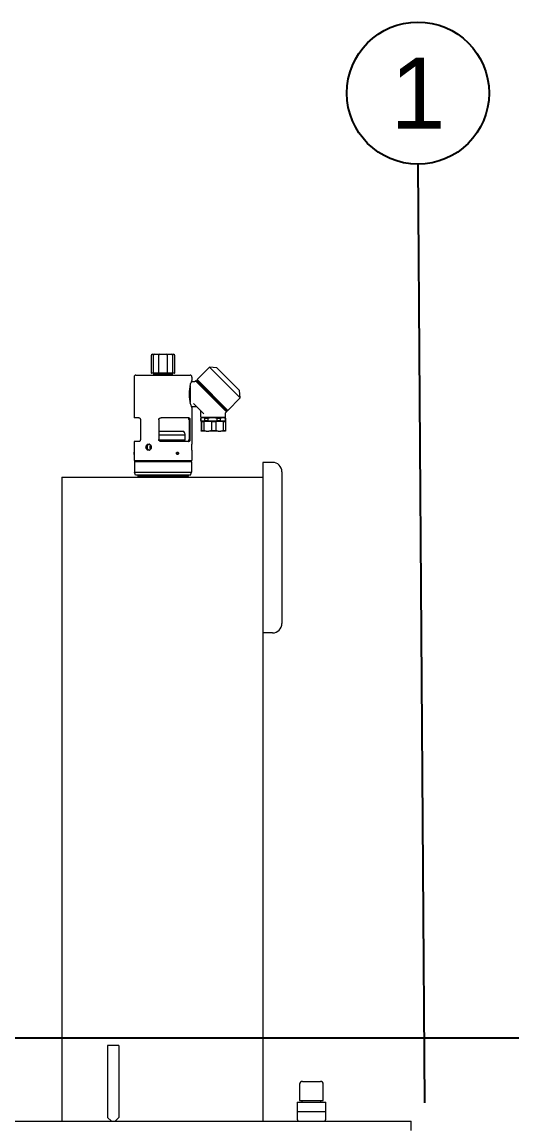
# Model space of a CAD drawing. Header units: millimetres. Extents: x 51507 to 66627, y -17810 to -7118.
# Drawn here: x 53747 to 54264, y -9233 to -8068 of the extents above; entities that cross this region are included whole.
import ezdxf
from ezdxf.enums import TextEntityAlignment as Align

# ---------------------------------------------------------------- set-up
doc = ezdxf.new("R2010")
doc.units = ezdxf.units.MM
doc.header["$LTSCALE"] = 10
doc.layers.get('Defpoints').update_dxf_attribs({"lineweight": 25})
doc.layers.add('2', color=3, linetype='Continuous', lineweight=25)
doc.layers.add('粗实线', color=4, linetype='Continuous', lineweight=18)
doc.styles.get("Standard").update_dxf_attribs({"font": ''})
doc.styles.get('Standard').set_extended_font_data('arial')

msp = doc.modelspace()

# ---------------------------------------------------------------- linework, layer by layer
at = {"layer": '2'}
msp.add_line((54164.703, -8217.888), (54171.622, -9208.898), dxfattribs=at)
msp.add_circle((54164.703, -8142.888), 75, dxfattribs=at)
at = {"layer": 'Defpoints'}
msp.add_line((51507.409, -9140.11), (66627.409, -9140.11), dxfattribs=at)
at = {"layer": '粗实线'}
for p, q in [((53883.362, -8420.112), (53883.362, -8438.112)), ((53884.862, -8418.612), (53886.503, -8418.612)), ((53885.463, -8420.112), (53885.463, -8438.112)), ((53886.503, -8418.612), (53886.963, -8418.612)), ((53886.963, -8418.612), (53887.855, -8418.612)), ((53887.855, -8418.612), (53889.248, -8418.612)), ((53889.248, -8418.612), (53891.42, -8418.612)), ((53890.963, -8420.112), (53890.963, -8438.112)), ((53891.42, -8418.612), (53892.463, -8418.612)), ((53892.463, -8418.612), (53894.237, -8418.612)), ((53894.237, -8418.612), (53894.519, -8418.612)), ((53894.519, -8418.612), (53897.204, -8418.612)), ((53897.204, -8418.612), (53897.487, -8418.612)), ((53897.487, -8418.612), (53899.261, -8418.612)), ((53899.261, -8418.612), (53900.304, -8418.612)), ((53900.304, -8418.612), (53902.476, -8418.612)), ((53900.761, -8438.112), (53900.761, -8420.112)), ((53902.476, -8418.612), (53903.868, -8418.612)), ((53903.868, -8418.612), (53904.761, -8418.612)), ((53904.761, -8418.612), (53905.221, -8418.612)), ((53905.221, -8418.612), (53906.862, -8418.612)), ((53906.261, -8438.112), (53906.261, -8420.112)), ((53908.362, -8438.112), (53908.362, -8420.112)), ((53944.791, -8432.156), (53931.709, -8445.237)), ((53952.569, -8432.863), (53944.791, -8432.156)), ((53944.791, -8432.156), (53944.881, -8432.246)), ((53944.881, -8432.246), (53977.318, -8464.683)), ((53952.569, -8432.863), (53952.636, -8432.93)), ((53952.636, -8432.93), (53976.61, -8456.904)), ((53865.362, -8442.612), (53865.362, -8485.612)), ((53867.362, -8440.612), (53924.362, -8440.612)), ((53884.697, -8438.612), (53883.862, -8438.612)), ((53885.517, -8438.612), (53884.697, -8438.612)), ((53885.963, -8438.612), (53885.517, -8438.612)), ((53886.062, -8439.112), (53885.862, -8439.312)), ((53885.862, -8439.312), (53885.862, -8440.412)), ((53905.824, -8439.312), (53885.862, -8439.312)), ((53885.862, -8440.412), (53886.062, -8440.612)), ((53885.862, -8440.412), (53905.824, -8440.412)), ((53887.409, -8438.612), (53885.963, -8438.612)), ((53886.062, -8439.112), (53905.625, -8439.112)), ((53886.862, -8438.612), (53886.862, -8439.112)), ((53887.855, -8438.612), (53887.409, -8438.612)), ((53888.552, -8438.612), (53887.855, -8438.612)), ((53890.952, -8438.612), (53888.552, -8438.612)), ((53891.463, -8438.612), (53890.952, -8438.612)), ((53893.35, -8438.612), (53891.463, -8438.612)), ((53894.237, -8438.612), (53893.35, -8438.612)), ((53894.378, -8438.612), (53894.237, -8438.612)), ((53897.345, -8438.612), (53894.378, -8438.612)), ((53897.487, -8438.612), (53897.345, -8438.612)), ((53898.374, -8438.612), (53897.487, -8438.612)), ((53900.261, -8438.612), (53898.374, -8438.612)), ((53900.771, -8438.612), (53900.261, -8438.612)), ((53903.172, -8438.612), (53900.771, -8438.612)), ((53903.868, -8438.612), (53903.172, -8438.612)), ((53904.314, -8438.612), (53903.868, -8438.612)), ((53905.761, -8438.612), (53904.314, -8438.612)), ((53904.862, -8439.112), (53904.862, -8438.612)), ((53905.625, -8439.112), (53905.662, -8439.112)), ((53905.862, -8439.312), (53905.662, -8439.112)), ((53905.662, -8440.612), (53905.862, -8440.412)), ((53906.206, -8438.612), (53905.761, -8438.612)), ((53905.862, -8439.312), (53905.824, -8439.312)), ((53905.824, -8440.412), (53905.862, -8440.412)), ((53905.862, -8440.412), (53905.862, -8439.312)), ((53907.027, -8438.612), (53906.206, -8438.612)), ((53907.862, -8438.612), (53907.027, -8438.612)), ((53928.92, -8447.612), (53925.925, -8447.612)), ((53926.362, -8442.612), (53926.362, -8446.362)), ((53929.628, -8447.319), (53930.295, -8446.651)), ((53962.822, -8479.178), (53930.295, -8446.651)), ((53931.002, -8446.651), (53930.295, -8446.651)), ((53931.002, -8446.651), (53962.822, -8478.471)), ((53931.709, -8445.237), (53931.709, -8445.944)), ((53931.709, -8445.237), (53931.8, -8445.328)), ((53931.798, -8446.033), (53931.709, -8445.944)), ((53963.529, -8477.764), (53931.798, -8446.033)), ((53931.8, -8445.328), (53964.236, -8477.764)), ((53933.123, -8447.358), (53932.416, -8448.066)), ((53923.86, -8457.248), (53923.865, -8457.139)), ((53923.862, -8464.472), (53923.862, -8456.751)), ((53924.362, -8451.693), (53924.362, -8460.612)), ((53977.318, -8464.683), (53976.61, -8456.904)), ((53923.866, -8464.08), (53923.86, -8463.975)), ((53924.362, -8460.612), (53924.362, -8469.53)), ((53939.044, -8481.563), (53927.91, -8470.429)), ((53964.236, -8477.764), (53977.318, -8464.683)), ((53925.925, -8473.612), (53930.678, -8473.612)), ((53926.362, -8474.862), (53926.362, -8513.362)), ((53935.862, -8485.112), (53935.862, -8478.795)), ((53962.115, -8476.35), (53961.408, -8477.057)), ((53961.862, -8485.112), (53961.862, -8480.553)), ((53962.155, -8479.846), (53962.822, -8479.178)), ((53962.822, -8478.471), (53962.822, -8479.178)), ((53963.529, -8477.764), (53964.236, -8477.764)), ((53870.539, -8485.612), (53865.362, -8485.612)), ((53872.003, -8487.612), (53872.003, -8508.612)), ((53891.337, -8487.612), (53891.337, -8508.612)), ((53923.246, -8485.612), (53893.801, -8485.612)), ((53923.271, -8487.612), (53923.271, -8508.612)), ((53924.246, -8487.612), (53924.246, -8508.612)), ((53936.212, -8485.712), (53935.712, -8486.212)), ((53935.712, -8486.212), (53935.712, -8488.512)), ((53935.773, -8486.212), (53935.712, -8486.212)), ((53935.712, -8488.512), (53936.212, -8489.012)), ((53935.712, -8488.512), (53935.773, -8488.512)), ((53935.773, -8488.512), (53935.773, -8486.212)), ((53935.862, -8485.112), (53961.862, -8485.112)), ((53936.362, -8485.612), (53935.862, -8485.112)), ((53936.03, -8489.812), (53936.03, -8498.912)), ((53936.119, -8489.112), (53936.215, -8489.112)), ((53936.212, -8485.712), (53936.507, -8485.712)), ((53936.507, -8489.012), (53936.212, -8489.012)), ((53936.215, -8489.112), (53941.439, -8489.112)), ((53938.813, -8489.812), (53936.305, -8489.812)), ((53936.305, -8489.812), (53936.305, -8498.912)), ((53961.362, -8485.612), (53936.362, -8485.612)), ((53939.357, -8485.712), (53936.507, -8485.712)), ((53939.357, -8489.012), (53936.507, -8489.012)), ((53937.162, -8489.012), (53937.162, -8489.112)), ((53938.813, -8489.812), (53938.813, -8498.912)), ((53938.862, -8485.612), (53938.862, -8485.712)), ((53939.357, -8485.712), (53945.036, -8485.712)), ((53945.036, -8489.012), (53939.357, -8489.012)), ((53943.413, -8486.212), (53940.091, -8486.212)), ((53940.091, -8488.512), (53940.091, -8486.212)), ((53940.091, -8488.512), (53943.413, -8488.512)), ((53941.439, -8489.112), (53944.251, -8489.112)), ((53943.413, -8488.512), (53943.413, -8486.212)), ((53944.251, -8489.112), (53954.181, -8489.112)), ((53951.338, -8485.712), (53945.036, -8485.712)), ((53951.338, -8489.012), (53945.036, -8489.012)), ((53951.645, -8489.812), (53946.877, -8489.812)), ((53946.877, -8489.812), (53946.877, -8498.912)), ((53951.338, -8485.712), (53957.391, -8485.712)), ((53957.391, -8489.012), (53951.338, -8489.012)), ((53951.645, -8489.812), (53951.645, -8498.912)), ((53952.961, -8488.512), (53952.961, -8486.212)), ((53956.502, -8486.212), (53952.961, -8486.212)), ((53952.961, -8488.512), (53956.502, -8488.512)), ((53954.181, -8489.112), (53956.898, -8489.112)), ((53956.502, -8488.512), (53956.502, -8486.212)), ((53956.898, -8489.112), (53961.604, -8489.112)), ((53960.843, -8485.712), (53957.391, -8485.712)), ((53960.843, -8489.012), (53957.391, -8489.012)), ((53958.862, -8485.712), (53958.862, -8485.612)), ((53959.434, -8489.812), (53959.434, -8498.912)), ((53961.694, -8489.812), (53959.434, -8489.812)), ((53960.562, -8489.112), (53960.562, -8489.012)), ((53960.843, -8485.712), (53961.512, -8485.712)), ((53961.512, -8489.012), (53960.843, -8489.012)), ((53961.362, -8485.612), (53961.862, -8485.112)), ((53962.012, -8486.212), (53961.512, -8485.712)), ((53961.512, -8489.012), (53962.012, -8488.512)), ((53961.694, -8489.812), (53961.694, -8498.912)), ((53961.732, -8488.512), (53961.732, -8486.212)), ((53962.012, -8486.212), (53961.732, -8486.212)), ((53961.732, -8488.512), (53962.012, -8488.512)), ((53962.012, -8488.512), (53962.012, -8486.212)), ((53895.862, -8500.112), (53891.337, -8500.112)), ((53895.862, -8504.112), (53891.337, -8504.112)), ((53917.862, -8500.112), (53895.862, -8500.112)), ((53919.212, -8504.112), (53895.862, -8504.112)), ((53919.212, -8509.112), (53919.212, -8504.112)), ((53936.119, -8499.612), (53936.215, -8499.612)), ((53941.439, -8499.612), (53936.215, -8499.612)), ((53936.305, -8498.912), (53938.813, -8498.912)), ((53941.439, -8499.612), (53944.251, -8499.612)), ((53954.181, -8499.612), (53944.251, -8499.612)), ((53946.877, -8498.912), (53951.645, -8498.912)), ((53954.181, -8499.612), (53956.898, -8499.612)), ((53961.604, -8499.612), (53956.898, -8499.612)), ((53959.434, -8498.912), (53961.694, -8498.912)), ((53865.362, -8510.612), (53865.362, -8521.862)), ((53870.539, -8510.612), (53865.362, -8510.612)), ((53878.524, -8516.608), (53878.552, -8516.262)), ((53883.513, -8516.612), (53881.802, -8516.612)), ((53895.862, -8509.112), (53891.408, -8509.112)), ((53923.246, -8510.612), (53893.801, -8510.612)), ((53919.212, -8509.112), (53895.862, -8509.112)), ((53918.112, -8510.612), (53918.112, -8509.112)), ((53865.362, -8524.362), (53865.362, -8530.612)), ((53926.362, -8519.862), (53926.362, -8530.612)), ((53865.362, -8530.612), (53926.362, -8530.612)), ((53866.862, -8531.112), (53865.862, -8532.112)), ((53925.862, -8532.112), (53865.862, -8532.112)), ((53865.862, -8532.112), (53865.862, -8543.112)), ((53866.862, -8531.112), (53924.862, -8531.112)), ((53867.112, -8530.612), (53867.612, -8531.112)), ((53924.112, -8531.112), (53924.612, -8530.612)), ((53924.862, -8531.112), (53925.862, -8532.112)), ((53925.862, -8532.112), (53925.862, -8543.112)), ((54011.256, -8532.634), (54001.256, -8532.634)), ((54001.256, -8532.634), (54001.256, -8548.112)), ((53789.256, -8548.112), (54001.256, -8548.112)), ((53789.256, -8548.112), (53789.256, -9228.112)), ((53865.862, -8543.112), (53925.862, -8543.112)), ((53866.954, -8546.112), (53865.862, -8543.112)), ((53924.77, -8546.112), (53866.954, -8546.112)), ((53869.362, -8546.112), (53869.362, -8547.112)), ((53869.362, -8547.112), (53922.362, -8547.112)), ((53870.362, -8548.112), (53869.362, -8547.112)), ((53921.362, -8548.112), (53922.362, -8547.112)), ((53922.362, -8546.112), (53922.362, -8547.112)), ((53924.77, -8546.112), (53925.862, -8543.112)), ((54001.256, -8548.112), (54001.256, -9228.112)), ((54021.256, -8542.634), (54021.256, -8702.634)), ((54011.256, -8712.634), (54001.256, -8712.634)), ((53849.409, -9148.112), (53837.409, -9148.112)), ((53837.409, -9148.112), (53837.409, -9183.112)), ((53849.409, -9148.112), (53849.409, -9183.112)), ((53837.409, -9183.112), (53837.409, -9224.112)), ((53849.409, -9183.112), (53849.409, -9224.112)), ((54039.909, -9189.112), (54039.909, -9206.112)), ((54042.909, -9186.112), (54052.409, -9186.112)), ((54052.409, -9186.112), (54061.909, -9186.112)), ((54064.909, -9206.112), (54064.909, -9189.112)), ((54037.409, -9208.112), (54037.409, -9218.112)), ((54037.409, -9208.112), (54052.409, -9208.112)), ((54039.909, -9206.112), (54052.409, -9206.112)), ((54042.409, -9206.112), (54042.409, -9208.112)), ((54052.409, -9206.112), (54064.909, -9206.112)), ((54052.409, -9208.112), (54067.409, -9208.112)), ((54062.409, -9208.112), (54062.409, -9206.112)), ((54067.409, -9218.112), (54067.409, -9208.112)), ((53177.409, -9228.112), (54157.409, -9228.112)), ((53837.409, -9224.112), (53841.409, -9228.112)), ((53845.409, -9228.112), (53849.409, -9224.112)), ((54037.409, -9218.112), (54037.409, -9226.112)), ((54067.409, -9218.112), (54037.409, -9218.112)), ((54052.409, -9218.112), (54037.409, -9218.112)), ((54067.409, -9218.112), (54052.409, -9218.112)), ((54067.409, -9226.112), (54067.409, -9218.112)), ((54157.409, -9238.112), (54157.409, -9228.112))]:
    msp.add_line(p, q, dxfattribs=at)
for centre, radius, start, end in [((53884.862, -8420.112), 1.5, 90, 180), ((53886.963, -8420.112), 1.5, 90, 180), ((53892.463, -8420.112), 1.5, 90, 180), ((53899.261, -8420.112), 1.5, 0, 90), ((53904.761, -8420.112), 1.5, 0, 90), ((53906.862, -8420.112), 1.5, 0, 90), ((53867.362, -8442.612), 2, 90, 180), ((53883.862, -8438.112), 0.5, 180, 270), ((53885.963, -8438.112), 0.5, 180, 270), ((53891.463, -8438.112), 0.5, 180, 270), ((53900.261, -8438.112), 0.5, 270, 0), ((53905.761, -8438.112), 0.5, 270, 0), ((53907.862, -8438.112), 0.5, 270, 0), ((53924.362, -8442.612), 2, 0, 90), ((53930.678, -8474.612), 1, 45, 90), ((53934.862, -8478.795), 1, 0, 45), ((53911.225, -8504.579), 8, 3.350647, 33.948431), ((53885.103, -8516.56), 3.301, 137.7562, 180.890981), ((53885.102, -8516.663), 3.301, 179.10767, 222.287345), ((54011.256, -8542.634), 10, 0, 90), ((54011.256, -8702.634), 10, 270, 360), ((54042.909, -9189.112), 3, 90, 180), ((54061.909, -9189.112), 3, 0, 90), ((54039.409, -9226.112), 2, 180, 270), ((54065.409, -9226.112), 2, 270, 0)]:
    msp.add_arc(centre, radius, start, end, dxfattribs=at)
for points, knots in [([(53925.712, -8448.062), (53925.85, -8447.771), (53926.122, -8447.194), (53926.163, -8447.112), (53926.183, -8447.072)], [0, 0, 0, 0, 0.55362649, 1.09600717, 1.09600717, 1.09600717, 1.09600717]), ([(53926.186, -8447.066), (53926.238, -8446.95), (53926.34, -8446.726), (53926.355, -8446.48), (53926.362, -8446.362)], [0, 0, 0, 0, 0.378781714, 0.732606514, 0.732606514, 0.732606514, 0.732606514]), ([(53929.628, -8447.319), (53929.579, -8447.362), (53929.482, -8447.449), (53929.305, -8447.541), (53929.116, -8447.601), (53928.985, -8447.608), (53928.921, -8447.612)], [0, 0, 0, 0, 0.194316775, 0.392440442, 0.590564108, 0.784880884, 0.784880884, 0.784880884, 0.784880884]), ([(53924.362, -8451.693), (53924.271, -8452.015), (53924.09, -8452.658), (53924.008, -8453.609), (53923.953, -8454.565), (53923.906, -8455.607), (53923.877, -8456.342), (53923.862, -8456.751)], [0, 0, 0, 0, 1.00966049, 2.01702819, 3.01429907, 3.94169284, 5.09789769, 5.09789769, 5.09789769, 5.09789769]), ([(53924.61, -8451.311), (53924.734, -8450.819), (53925.108, -8449.346), (53925.483, -8448.548), (53925.733, -8448.017)], [0, 0, 0, 0, 1.16641334, 3.48793648, 3.48793648, 3.48793648, 3.48793648]), ([(53923.862, -8464.472), (53923.883, -8465.023), (53923.918, -8465.919), (53923.984, -8467.19), (53924.04, -8468.311), (53924.254, -8469.124), (53924.362, -8469.53)], [0, 0, 0, 0, 1.5625693, 2.5445912, 3.82055645, 5.09721681, 5.09721681, 5.09721681, 5.09721681]), ([(53925.733, -8473.206), (53925.532, -8472.769), (53925.171, -8471.987), (53924.774, -8470.568), (53924.599, -8469.942)], [0, 0, 0, 0, 1.93248479, 3.46048851, 3.46048851, 3.46048851, 3.46048851]), ([(53926.183, -8474.15), (53926.163, -8474.111), (53926.123, -8474.031), (53925.851, -8473.455), (53925.712, -8473.161)], [0, 0, 0, 0, 0.53756658, 1.09518255, 1.09518255, 1.09518255, 1.09518255]), ([(53926.362, -8474.862), (53926.355, -8474.743), (53926.34, -8474.497), (53926.238, -8474.273), (53926.186, -8474.157)], [0, 0, 0, 0, 0.353824801, 0.732606514, 0.732606514, 0.732606514, 0.732606514]), ([(53961.862, -8480.553), (53961.865, -8480.488), (53961.873, -8480.357), (53961.933, -8480.168), (53962.024, -8479.992), (53962.111, -8479.894), (53962.155, -8479.846)], [0, 0, 0, 0, 0.194316776, 0.392440442, 0.590564108, 0.784880884, 0.784880884, 0.784880884, 0.784880884]), ([(53870.539, -8485.612), (53870.704, -8485.637), (53871.033, -8485.687), (53871.432, -8486.026), (53871.702, -8486.409), (53871.866, -8486.766), (53871.981, -8487.171), (53871.996, -8487.466), (53872.003, -8487.612)], [0, 0, 0, 0, 0.67559668, 1.35097982, 1.69962578, 2.03190344, 2.3785421, 2.71506451, 2.71506451, 2.71506451, 2.71506451]), ([(53891.337, -8487.612), (53891.349, -8487.465), (53891.373, -8487.172), (53891.555, -8486.765), (53891.819, -8486.411), (53892.259, -8486.026), (53892.925, -8485.688), (53893.509, -8485.637), (53893.801, -8485.612)], [0, 0, 0, 0, 0.4373483, 0.87641818, 1.3159482, 1.75497029, 2.63037847, 3.50466071, 3.50466071, 3.50466071, 3.50466071]), ([(53923.271, -8487.612), (53923.266, -8487.462), (53923.258, -8487.164), (53923.193, -8486.753), (53923.099, -8486.4), (53922.939, -8486.019), (53922.689, -8485.687), (53922.451, -8485.637), (53922.332, -8485.612)], [0, 0, 0, 0, 0.29859903, 0.59839473, 0.89837342, 1.19674862, 1.79205549, 2.39010238, 2.39010238, 2.39010238, 2.39010238]), ([(53923.246, -8485.612), (53923.372, -8485.637), (53923.625, -8485.687), (53923.893, -8486.026), (53924.064, -8486.409), (53924.164, -8486.766), (53924.233, -8487.171), (53924.241, -8487.466), (53924.246, -8487.612)], [0, 0, 0, 0, 0.60380131, 1.20741176, 1.51900726, 1.81597392, 2.12577543, 2.42653575, 2.42653575, 2.42653575, 2.42653575]), ([(53936.507, -8485.712), (53936.368, -8485.793), (53936.121, -8485.94), (53935.879, -8486.129), (53935.773, -8486.212)], [0, 0, 0, 0, 0.497770048, 0.888938367, 0.888938367, 0.888938367, 0.888938367]), ([(53935.773, -8488.512), (53935.908, -8488.616), (53936.15, -8488.803), (53936.398, -8488.948), (53936.507, -8489.012)], [0, 0, 0, 0, 0.497781074, 0.888959142, 0.888959142, 0.888959142, 0.888959142]), ([(53936.119, -8489.112), (53936.102, -8489.202), (53936.072, -8489.363), (53936.043, -8489.674), (53936.03, -8489.812)], [0, 0, 0, 0, 0.39528001, 0.706047407, 0.706047407, 0.706047407, 0.706047407]), ([(53936.305, -8489.812), (53936.289, -8489.64), (53936.259, -8489.333), (53936.229, -8489.179), (53936.215, -8489.112)], [0, 0, 0, 0, 0.395293799, 0.706076689, 0.706076689, 0.706076689, 0.706076689]), ([(53941.439, -8489.112), (53940.94, -8489.202), (53940.05, -8489.363), (53939.191, -8489.674), (53938.813, -8489.812)], [0, 0, 0, 0, 1.52399301, 2.72214958, 2.72214958, 2.72214958, 2.72214958]), ([(53940.091, -8486.212), (53939.955, -8486.107), (53939.713, -8485.92), (53939.466, -8485.775), (53939.357, -8485.712)], [0, 0, 0, 0, 0.497781074, 0.888959142, 0.888959142, 0.888959142, 0.888959142]), ([(53939.357, -8489.012), (53939.495, -8488.93), (53939.743, -8488.783), (53939.984, -8488.594), (53940.091, -8488.512)], [0, 0, 0, 0, 0.497770048, 0.888938367, 0.888938367, 0.888938367, 0.888938367]), ([(53945.036, -8485.712), (53944.729, -8485.793), (53944.182, -8485.94), (53943.648, -8486.129), (53943.413, -8486.212)], [0, 0, 0, 0, 0.95122118, 1.69873018, 1.69873018, 1.69873018, 1.69873018]), ([(53943.413, -8488.512), (53943.712, -8488.616), (53944.247, -8488.803), (53944.795, -8488.948), (53945.036, -8489.012)], [0, 0, 0, 0, 0.95122626, 1.69874132, 1.69874132, 1.69874132, 1.69874132]), ([(53946.877, -8489.812), (53946.395, -8489.64), (53945.535, -8489.333), (53944.643, -8489.179), (53944.251, -8489.112)], [0, 0, 0, 0, 1.52405253, 2.72227382, 2.72227382, 2.72227382, 2.72227382]), ([(53952.961, -8486.212), (53952.661, -8486.107), (53952.127, -8485.92), (53951.579, -8485.775), (53951.338, -8485.712)], [0, 0, 0, 0, 0.95122626, 1.69874132, 1.69874132, 1.69874132, 1.69874132]), ([(53951.338, -8489.012), (53951.645, -8488.93), (53952.192, -8488.783), (53952.726, -8488.594), (53952.961, -8488.512)], [0, 0, 0, 0, 0.95122118, 1.69873018, 1.69873018, 1.69873018, 1.69873018]), ([(53954.181, -8489.112), (53953.699, -8489.202), (53952.839, -8489.363), (53952.01, -8489.674), (53951.645, -8489.812)], [0, 0, 0, 0, 1.47568692, 2.63586545, 2.63586545, 2.63586545, 2.63586545]), ([(53957.391, -8485.712), (53957.223, -8485.793), (53956.923, -8485.94), (53956.631, -8486.129), (53956.502, -8486.212)], [0, 0, 0, 0, 0.57160662, 1.02079877, 1.02079877, 1.02079877, 1.02079877]), ([(53956.502, -8488.512), (53956.666, -8488.616), (53956.959, -8488.803), (53957.259, -8488.948), (53957.391, -8489.012)], [0, 0, 0, 0, 0.57161631, 1.02081732, 1.02081732, 1.02081732, 1.02081732]), ([(53959.434, -8489.812), (53958.968, -8489.64), (53958.137, -8489.333), (53957.276, -8489.179), (53956.898, -8489.112)], [0, 0, 0, 0, 1.47574939, 2.63599441, 2.63599441, 2.63599441, 2.63599441]), ([(53961.732, -8486.212), (53961.568, -8486.107), (53961.275, -8485.92), (53960.975, -8485.775), (53960.843, -8485.712)], [0, 0, 0, 0, 0.57161631, 1.02081732, 1.02081732, 1.02081732, 1.02081732]), ([(53960.843, -8489.012), (53961.011, -8488.93), (53961.311, -8488.783), (53961.603, -8488.594), (53961.732, -8488.512)], [0, 0, 0, 0, 0.57160662, 1.02079877, 1.02079877, 1.02079877, 1.02079877]), ([(53961.604, -8489.112), (53961.621, -8489.202), (53961.651, -8489.363), (53961.681, -8489.674), (53961.694, -8489.812)], [0, 0, 0, 0, 0.39528001, 0.706047407, 0.706047407, 0.706047407, 0.706047407]), ([(53936.03, -8498.912), (53936.046, -8499.083), (53936.076, -8499.39), (53936.106, -8499.544), (53936.119, -8499.612)], [0, 0, 0, 0, 0.395293799, 0.706076689, 0.706076689, 0.706076689, 0.706076689]), ([(53936.215, -8499.612), (53936.232, -8499.521), (53936.263, -8499.36), (53936.292, -8499.049), (53936.305, -8498.912)], [0, 0, 0, 0, 0.39528001, 0.706047407, 0.706047407, 0.706047407, 0.706047407]), ([(53938.813, -8498.912), (53939.295, -8499.083), (53940.155, -8499.39), (53941.046, -8499.544), (53941.439, -8499.612)], [0, 0, 0, 0, 1.52405253, 2.72227382, 2.72227382, 2.72227382, 2.72227382]), ([(53944.251, -8499.612), (53944.75, -8499.521), (53945.64, -8499.36), (53946.499, -8499.049), (53946.877, -8498.912)], [0, 0, 0, 0, 1.52399301, 2.72214958, 2.72214958, 2.72214958, 2.72214958]), ([(53951.645, -8498.912), (53952.11, -8499.083), (53952.941, -8499.39), (53953.802, -8499.544), (53954.181, -8499.612)], [0, 0, 0, 0, 1.47574939, 2.63599441, 2.63599441, 2.63599441, 2.63599441]), ([(53956.898, -8499.612), (53957.379, -8499.521), (53958.239, -8499.36), (53959.069, -8499.049), (53959.434, -8498.912)], [0, 0, 0, 0, 1.47568692, 2.63586545, 2.63586545, 2.63586545, 2.63586545]), ([(53961.694, -8498.912), (53961.677, -8499.083), (53961.648, -8499.39), (53961.617, -8499.544), (53961.604, -8499.612)], [0, 0, 0, 0, 0.395293799, 0.706076689, 0.706076689, 0.706076689, 0.706076689]), ([(53872.003, -8508.612), (53871.995, -8508.758), (53871.98, -8509.051), (53871.866, -8509.458), (53871.702, -8509.812), (53871.433, -8510.197), (53871.035, -8510.535), (53870.704, -8510.586), (53870.539, -8510.612)], [0, 0, 0, 0, 0.33879475, 0.67892314, 1.01940798, 1.35949934, 2.03764007, 2.71490859, 2.71490859, 2.71490859, 2.71490859]), ([(53877.884, -8516.612), (53877.924, -8516.186), (53878.003, -8515.336), (53878.617, -8514.255), (53879.512, -8513.532), (53880.605, -8513.277), (53881.727, -8513.53), (53882.69, -8514.252), (53883.377, -8515.333), (53883.468, -8516.185), (53883.513, -8516.612)], [0, 0, 0, 0, 1.18888981, 2.37790728, 3.56732908, 4.75765297, 5.94820827, 7.13778328, 8.32672904, 9.51981077, 9.51981077, 9.51981077, 9.51981077]), ([(53883.513, -8516.612), (53883.468, -8517.037), (53883.378, -8517.889), (53882.691, -8518.97), (53881.729, -8519.692), (53880.608, -8519.946), (53879.515, -8519.692), (53878.618, -8518.97), (53878.003, -8517.889), (53877.924, -8517.037), (53877.884, -8516.612)], [0, 0, 0, 0, 1.19074286, 2.38054182, 3.56975175, 4.75882682, 5.94853255, 7.13944741, 8.33022241, 9.5198291, 9.5198291, 9.5198291, 9.5198291]), ([(53880.603, -8519.901), (53880.51, -8519.883), (53880.027, -8519.792), (53879.322, -8519.123), (53878.781, -8518.18), (53878.556, -8517.297), (53878.535, -8516.837), (53878.524, -8516.608)], [0, 0, 0, 0, 0.30957166, 1.60263696, 2.88839172, 3.53529806, 4.18059616, 4.18059616, 4.18059616, 4.18059616]), ([(53878.638, -8516.612), (53878.678, -8516.185), (53878.756, -8515.333), (53879.372, -8514.267), (53880.151, -8513.577), (53880.753, -8513.484), (53880.991, -8513.448)], [0, 0, 0, 0, 1.18156565, 2.36328015, 3.54539436, 4.31823523, 4.31823523, 4.31823523, 4.31823523]), ([(53880.992, -8519.775), (53880.755, -8519.739), (53880.153, -8519.648), (53879.373, -8518.957), (53878.756, -8517.892), (53878.678, -8517.038), (53878.638, -8516.612)], [0, 0, 0, 0, 0.77009609, 1.9537054, 3.13713395, 4.31939346, 4.31939346, 4.31939346, 4.31939346]), ([(53881.712, -8513.512), (53881.364, -8513.558), (53880.667, -8513.651), (53879.825, -8514.367), (53879.248, -8515.389), (53879.173, -8516.202), (53879.136, -8516.608)], [0, 0, 0, 0, 1.11612387, 2.23339576, 3.35027806, 4.4665906, 4.4665906, 4.4665906, 4.4665906]), ([(53879.136, -8516.608), (53879.136, -8516.609), (53879.136, -8516.61), (53879.136, -8516.611), (53879.136, -8516.612)], [0, 0, 0, 0, 0.00192439355, 0.00343653251, 0.00343653251, 0.00343653251, 0.00343653251]), ([(53879.136, -8516.612), (53879.173, -8517.02), (53879.248, -8517.835), (53879.826, -8518.857), (53880.668, -8519.572), (53881.364, -8519.665), (53881.712, -8519.711)], [0, 0, 0, 0, 1.12132519, 2.23917508, 3.35513171, 4.47000126, 4.47000126, 4.47000126, 4.47000126]), ([(53893.801, -8510.612), (53893.51, -8510.586), (53892.927, -8510.536), (53892.26, -8510.197), (53891.819, -8509.814), (53891.555, -8509.457), (53891.371, -8509.052), (53891.348, -8508.757), (53891.337, -8508.612)], [0, 0, 0, 0, 0.87214894, 1.7440222, 2.1941002, 2.62304785, 3.07053457, 3.5049619, 3.5049619, 3.5049619, 3.5049619]), ([(53922.332, -8510.612), (53922.45, -8510.587), (53922.688, -8510.537), (53922.938, -8510.204), (53923.099, -8509.824), (53923.193, -8509.47), (53923.258, -8509.062), (53923.266, -8508.762), (53923.271, -8508.612)], [0, 0, 0, 0, 0.59530644, 1.18958793, 1.49748995, 1.78895867, 2.08874103, 2.39017822, 2.39017822, 2.39017822, 2.39017822]), ([(53924.246, -8508.612), (53924.241, -8508.758), (53924.232, -8509.051), (53924.164, -8509.458), (53924.064, -8509.812), (53923.893, -8510.197), (53923.626, -8510.535), (53923.372, -8510.586), (53923.246, -8510.612)], [0, 0, 0, 0, 0.30279774, 0.60678741, 0.91109566, 1.21505224, 1.82114037, 2.42644897, 2.42644897, 2.42644897, 2.42644897]), ([(53926.362, -8519.862), (53926.356, -8519.812), (53926.345, -8519.714), (53926.274, -8518.963), (53926.207, -8517.89), (53926.179, -8516.612), (53926.207, -8515.334), (53926.274, -8514.26), (53926.345, -8513.508), (53926.356, -8513.41), (53926.362, -8513.362)], [0, 0, 0, 0, 0.81455486, 1.62846311, 2.44196947, 3.25538223, 4.06922734, 4.88390041, 5.6984759, 6.51225385, 6.51225385, 6.51225385, 6.51225385]), ([(53865.362, -8521.862), (53865.363, -8521.88), (53865.364, -8521.918), (53865.375, -8522.207), (53865.385, -8522.62), (53865.389, -8523.111), (53865.385, -8523.603), (53865.375, -8524.016), (53865.364, -8524.305), (53865.363, -8524.343), (53865.362, -8524.362)], [0, 0, 0, 0, 0.3127932, 0.62531584, 0.9376975, 1.25006823, 1.56257006, 1.87534071, 2.18816215, 2.50069549, 2.50069549, 2.50069549, 2.50069549]), ([(53865.362, -8524.362), (53865.363, -8524.343), (53865.364, -8524.305), (53865.375, -8524.017), (53865.385, -8523.604), (53865.389, -8523.113), (53865.385, -8522.621), (53865.375, -8522.208), (53865.364, -8521.918), (53865.363, -8521.88), (53865.362, -8521.862)], [0, 0, 0, 0, 0.31231687, 0.6246215, 0.93703647, 1.24969524, 1.56247144, 1.87496531, 2.18729277, 2.50069549, 2.50069549, 2.50069549, 2.50069549]), ([(53910.016, -8523.112), (53910.033, -8522.948), (53910.066, -8522.621), (53910.322, -8522.205), (53910.684, -8521.927), (53911.112, -8521.829), (53911.535, -8521.926), (53911.888, -8522.204), (53912.134, -8522.62), (53912.165, -8522.947), (53912.181, -8523.112)], [0, 0, 0, 0, 0.45724605, 0.91447419, 1.37186386, 1.82961048, 2.28752901, 2.74503419, 3.20229575, 3.66113153, 3.66113153, 3.66113153, 3.66113153]), ([(53912.181, -8523.112), (53912.166, -8523.275), (53912.134, -8523.603), (53911.889, -8524.018), (53911.536, -8524.296), (53911.113, -8524.394), (53910.685, -8524.297), (53910.322, -8524.019), (53910.066, -8523.602), (53910.033, -8523.275), (53910.016, -8523.112)], [0, 0, 0, 0, 0.45794407, 0.91549204, 1.3728336, 1.83015917, 2.28767666, 2.74558772, 3.20357315, 3.66113677, 3.66113677, 3.66113677, 3.66113677]), ([(53911.431, -8523.112), (53911.419, -8523.253), (53911.401, -8523.482), (53911.278, -8523.779), (53911.127, -8524.003), (53910.943, -8524.178), (53910.805, -8524.247), (53910.743, -8524.277)], [0, 0, 0, 0, 0.40064209, 0.64936355, 0.92982246, 1.20986538, 1.42985919, 1.42985919, 1.42985919, 1.42985919]), ([(53910.744, -8521.946), (53910.805, -8521.976), (53910.943, -8522.045), (53911.127, -8522.22), (53911.277, -8522.444), (53911.401, -8522.741), (53911.419, -8522.97), (53911.431, -8523.112)], [0, 0, 0, 0, 0.21892084, 0.49910293, 0.77983747, 1.02875667, 1.42955787, 1.42955787, 1.42955787, 1.42955787])]:
    msp.add_open_spline(points, degree=3, knots=knots, dxfattribs=at)

# ---------------------------------------------------------------- texts
at = {"layer": '2'}
msp.add_text('1', height=75, dxfattribs=at).set_placement((54164.703, -8142.888), align=Align.MIDDLE_CENTER)

doc.saveas('drawing.dxf')
